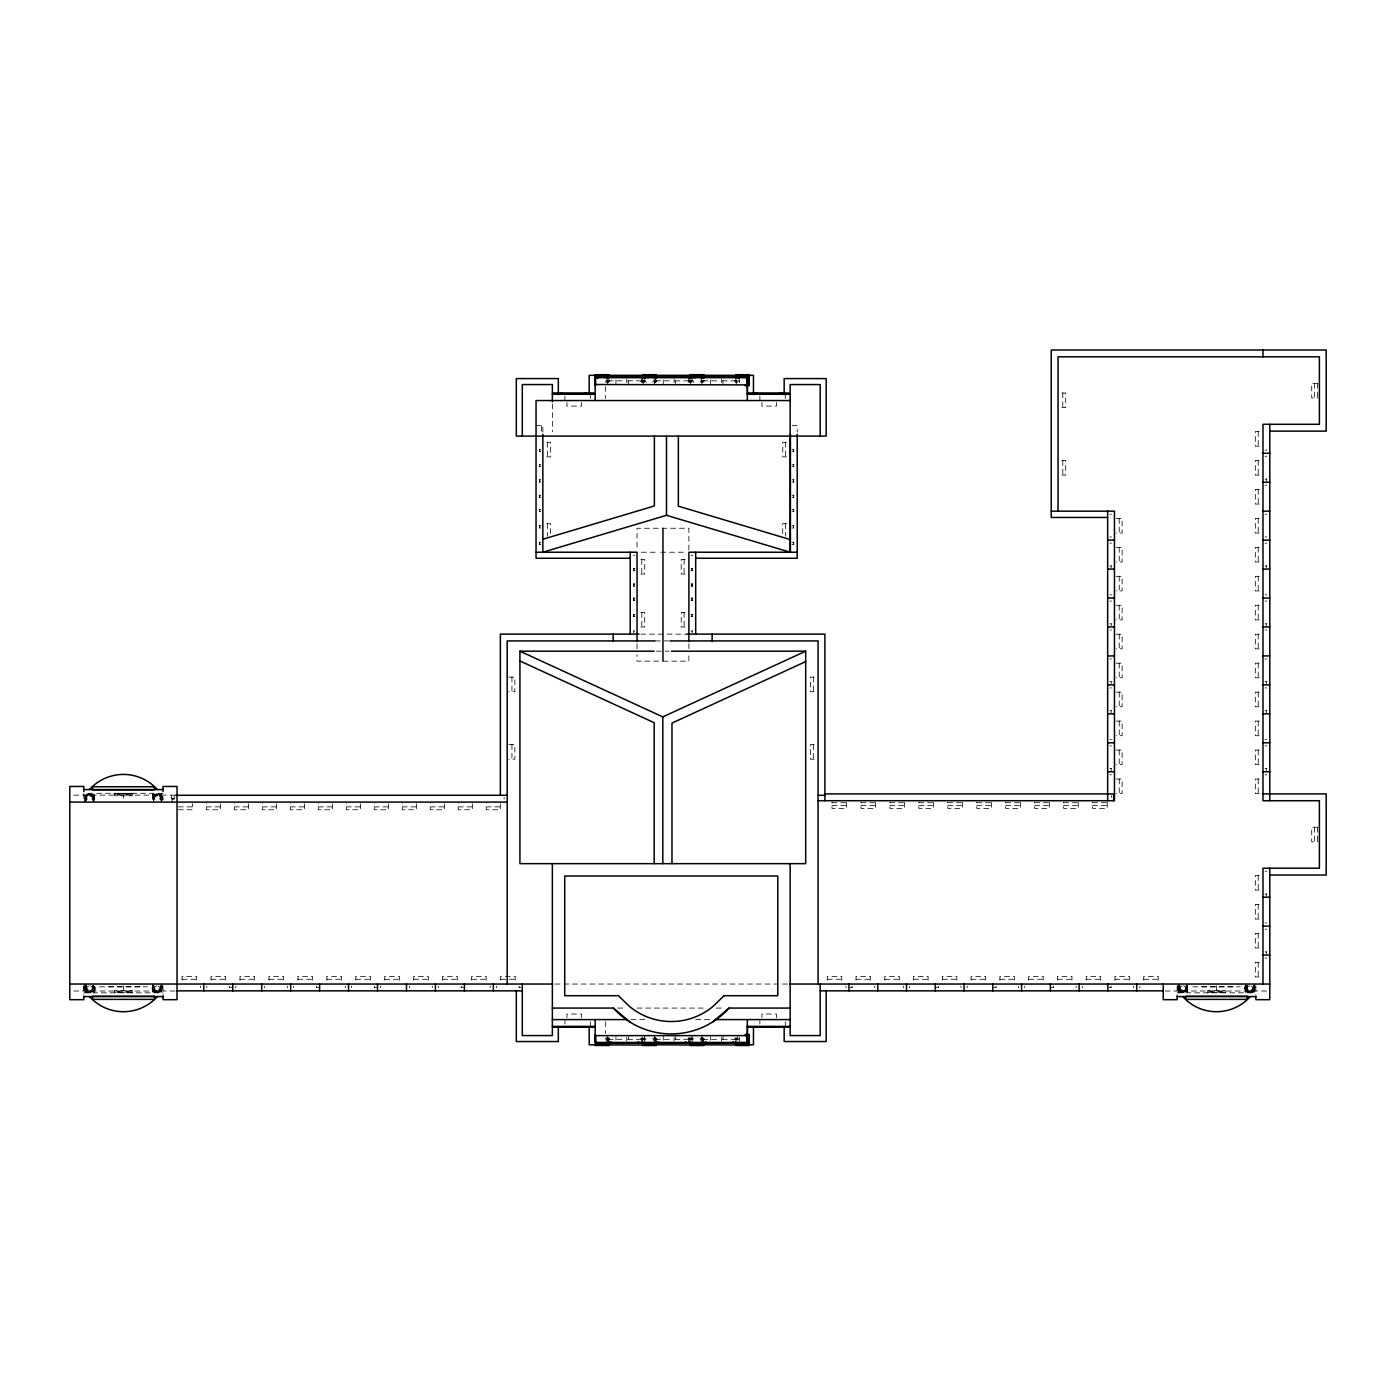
<?xml version="1.0" encoding="UTF-8"?>
<svg xmlns="http://www.w3.org/2000/svg" width="1396" height="1396" viewBox="0 0 1396 1396"><rect width="100%" height="100%" fill="white"/><g stroke="black" fill="none" stroke-linecap="round" stroke-linejoin="round"><path stroke-width="0.75" stroke-dasharray="5 3.75" d="M84.79 801.74L84.982 794.167L94.439 794.167L94.247 801.74M85.069 801.513L85.261 794.394L94.335 794.254M85.854 801.217L86.011 795.284L86.151 798.25M86.325 800.536L86.43 795.249C89.222 793.103 95.103 794.778 93.986 798.896M92.764 800.536L93.061 795.249M93.096 798.25L93.41 795.284L93.253 801.217M93.759 801.339L94.439 794.167M93.968 801.513L94.056 794.481M162.076 984.389L161.866 991.963L152.426 991.963L152.618 984.389M152.775 984.529L152.513 991.893M153.054 984.756L152.705 991.736L161.779 991.893M160.994 984.93C166.002 993.603 148.151 993.603 153.595 984.93M153.752 987.879L153.455 990.846M153.804 990.881L154.084 985.593C147.54 993.306 166.7 993.411 160.54 985.593M160.418 990.881L160.575 984.965M160.697 987.879L160.837 990.846M161.674 984.703L161.604 991.736M606.824 382.783L606.981 376.728M607.277 384.895L607.382 380.602L607.173 381.719M642.544 382.783L642.701 376.728M643.137 385.017L643.242 381.143M654.148 382.783L654.305 376.728M654.602 384.895L654.724 380.602L654.497 381.719M689.868 382.783L690.025 376.728M690.462 385.017L690.566 381.143M701.49 382.783L701.647 376.728M701.926 384.895L702.048 380.602L701.839 381.719M736.216 385.017L736.32 381.143M1245.319 991.963L1245.511 984.389L1245.407 991.893L1254.62 991.893L1254.812 984.477L1254.707 991.963L1245.319 991.963L1254.707 991.963M1245.878 984.703C1239.316 994.214 1258.197 994.231 1253.835 984.93M1246.331 990.846L1246.488 984.93M1246.68 990.881L1246.977 985.593C1240.451 993.306 1259.524 993.411 1253.381 985.593M1253.259 990.881L1253.416 984.965M1254.515 984.703L1254.446 991.736M161.674 798.896C162.948 792.928 151.361 792.876 152.862 798.896M162.302 799.035C163.751 792.213 150.524 792.143 152.234 799.035M641.776 1039.95L641.986 1038.38M642.718 1039.95L642.91 1038.572M643.399 1039.531L643.573 1038.292M643.992 1039.531L643.731 1038.327M689.101 1039.95L689.31 1038.38M690.043 1039.95L690.235 1038.572M690.723 1039.531L690.898 1038.292M691.474 1038.415L691.317 1039.531L691.177 1038.362M734.854 1039.95L735.081 1038.38M735.797 1039.95L735.989 1038.572M736.477 1039.531L736.652 1038.292L737.071 1039.531M93.183 799.018C93.776 792.038 84.615 797.465 85.522 798.25C85.837 793.486 94.806 794.167 93.584 799.105M94.614 799.035C96.324 792.143 83.097 792.213 84.545 799.035M607.749 381.841L607.993 380.602M608.359 381.544L608.621 380.183M609.267 381.736L609.563 380.183M655.073 381.841L655.317 380.602M655.684 381.544L655.946 380.183M656.591 381.736L656.888 380.183M702.397 381.841L702.642 380.602M703.008 381.544L703.27 380.183M703.916 381.736L704.212 380.183M161.413 799.245C163.489 792.858 150.524 793.068 153.228 799.402M161.762 799.35C164.013 792.439 149.965 792.666 152.879 799.507M642.387 1039.357L642.788 1037.943M642.928 1039.392L643.294 1038.101M689.729 1039.357L690.113 1037.943M690.252 1039.392L690.619 1038.101M735.483 1039.357L735.866 1037.943M736.006 1039.392L736.373 1038.101M93.637 799.402L93.253 795.86M93.968 799.507C96.882 792.666 82.835 792.439 85.104 799.35M607.836 382.26L608.342 380.968M608.307 382.434L608.865 381.038M655.16 382.26L655.666 380.968M655.649 382.434L656.19 381.038M702.485 382.26L702.991 380.968M702.973 382.434L703.514 381.038M1178.381 986.1C1174.385 994.109 1191.695 994.092 1187.35 986.1M85.051 986.1C81.038 994.109 98.418 994.092 94.073 986.1M86.953 985.785C80.881 990.549 96.673 994.092 93.148 986.239M86.395 986.414C83.516 992.992 97.441 991.16 92.119 985.646M1245.668 986.1C1241.341 994.092 1258.634 994.109 1254.638 986.1M1246.733 985.96C1242.545 993.847 1258.895 990.916 1252.736 985.785M152.775 986.1C148.43 994.092 165.81 994.109 161.814 986.1M153.717 986.239C150.157 994.039 166.002 990.637 159.894 985.785M91.892 799.35L92.223 798.844A1.762 1.762 0 0 0 92.136 797.203L90.618 796.121A3.298 3.298 0 0 0 88.576 796.209L87.18 797.448A1.762 1.762 0 0 0 87.267 799.088M605.306 382.19L605.777 381.457A2.548 2.548 0 0 0 606.004 380.654M652.63 382.19L653.101 381.457A2.548 2.548 0 0 0 653.328 380.654M699.954 382.19L700.426 381.457A2.548 2.548 0 0 0 700.652 380.654M1179.009 985.908C1174.228 993.638 1191.783 993.655 1186.722 985.96M85.68 985.908C80.881 993.655 98.523 993.655 93.445 985.96M85.976 986.082C82.8 990.357 90.531 993.847 93.253 990.27M93.253 990.27L94.038 988.56L93.008 985.96M1246.296 985.96C1241.236 993.655 1258.791 993.638 1254.009 985.908M153.403 985.96C148.325 993.655 165.967 993.655 161.186 985.908M153.839 985.96C148.639 993.027 165.321 993.428 160.872 986.082M1179.969 985.96L1179.428 986.623A2.565 2.565 0 0 0 1179.306 988.996L1181.313 990.794A4.729 4.729 0 0 0 1184.262 990.933L1186.426 989.363A2.565 2.565 0 0 0 1186.548 986.989L1185.396 985.646C1190.945 991.945 1175.31 992.242 1180.283 985.785M86.657 985.96L86.116 986.623A2.548 2.548 0 0 0 85.994 988.996L88 990.794A4.781 4.781 0 0 0 90.967 990.933L93.148 989.363A2.548 2.548 0 0 0 93.27 986.989L92.188 985.785M1179.637 985.593C1173.495 993.411 1192.568 993.306 1186.059 985.593L1186.181 990.759M86.325 985.593C80.148 993.411 99.325 993.306 92.764 985.593L93.061 990.881M1247.553 985.785L1246.471 986.989A2.565 2.565 0 0 0 1246.593 989.363L1248.757 990.933A4.729 4.729 0 0 0 1251.706 990.794L1253.713 988.996A2.565 2.565 0 0 0 1253.591 986.623L1253.05 985.96M86.447 795.371L85.191 798.896M1247.623 985.646C1242.562 991.544 1256.068 992.521 1253.66 986.257M1179.184 984.93C1174.193 993.603 1191.957 993.586 1186.53 984.93M1178.399 991.893L1187.699 991.963L1187.507 984.389M161.343 794.603L162.076 801.74M161.674 801.444L161.779 794.254L161.971 801.67M84.79 984.389C78.455 995.191 101.088 995.854 93.968 984.616M85.069 991.893L94.265 991.841M1179.341 990.846L1179.48 987.879M1178.119 984.389L1178.311 991.963L1178.625 984.791M160.697 798.25L160.837 795.284L160.994 801.217M85.348 991.666L85.069 984.616M85.854 984.93C80.863 993.603 98.697 993.603 93.253 984.93M86.011 990.846L86.151 987.879M152.426 991.963L161.866 991.963M1182.08 985.96L1180.58 987.059A1.762 1.762 0 0 0 1180.51 988.7L1181.889 989.921A3.263 3.263 0 0 0 1183.913 990.026L1185.413 988.944A1.762 1.762 0 0 0 1185.501 987.304L1184.122 986.065A3.263 3.263 0 0 0 1183.459 985.89M88.768 985.96L87.267 987.059A1.762 1.762 0 0 0 87.18 988.7L88.576 989.921A3.298 3.298 0 0 0 90.618 990.026L92.136 988.944A1.762 1.762 0 0 0 92.223 987.304L90.827 986.065A3.298 3.298 0 0 0 90.164 985.89M643.591 381.823L643.992 380.602M690.915 381.823L691.317 380.602M621.953 380.829L608.935 380.829L608.935 384.511M627.607 380.829L640.642 380.829L640.642 384.511M669.277 380.829L656.26 380.829L656.26 384.511M674.931 380.829L687.966 380.829L687.966 384.511M716.619 380.829L703.584 380.829L703.584 384.511M722.273 380.829L735.291 380.829L735.291 384.511M1317.807 383.307L1311.717 383.307L1311.717 397.93L1317.807 397.93M1061.885 393.009L1065.724 393.009L1065.724 407.615L1061.885 407.615M536.047 425.658L542.852 425.658M792.108 425.658L797.221 425.658L797.221 432.079M1259.14 431.539L1255.318 431.539L1255.318 446.162L1259.14 446.162M546.691 442.27L550.53 442.27L550.53 456.893L546.691 456.893M786.576 442.27L782.737 442.27L782.737 456.893L786.576 456.893M539.188 449.338L540.81 449.338M792.021 449.338L793.923 449.338M1265.038 450.088L1266.8 450.088M539.188 451.536L540.81 451.536M792.021 451.536L793.923 451.536M1265.038 456.283L1266.8 456.283M1061.885 460.488L1065.724 460.488L1065.724 475.111L1061.885 475.111M1259.14 460.488L1255.318 460.488L1255.318 475.111L1259.14 475.111M539.188 464.327L540.81 464.327M792.021 464.327L793.923 464.327M539.188 466.526L540.81 466.526M792.021 466.526L793.923 466.526M1265.038 479.037L1266.8 479.037M539.188 479.805L540.81 479.805M792.021 479.805L793.923 479.805M539.188 482.021L540.81 482.021M792.021 482.021L793.923 482.021M1265.038 485.232L1266.8 485.232M1259.14 489.455L1255.318 489.455L1255.318 504.061L1259.14 504.061M539.188 495.231L540.81 495.231M792.021 495.231L793.923 495.231M539.188 497.43L540.81 497.43M792.021 497.43L793.923 497.43M539.188 509.383L540.81 509.383M792.021 509.383L793.923 509.383M539.188 511.582L540.81 511.582M792.021 511.582L793.923 511.582M1109.872 514.199L1111.46 514.199M1265.038 514.199L1266.8 514.199M1116.05 518.405L1122.122 518.405L1122.122 533.028L1116.05 533.028M1259.14 518.405L1255.318 518.405L1255.318 533.028L1259.14 533.028M546.691 523.675L550.53 523.675L550.53 534.127M786.576 523.675L782.737 523.675L782.737 534.127M539.188 525.681L540.81 525.681M792.021 525.681L793.923 525.681M539.188 527.897L540.81 527.897M792.021 527.897L793.923 527.897M1109.872 536.954L1111.46 536.954M1265.038 536.954L1266.8 536.954M539.188 542.224L540.81 542.224M792.021 542.224L793.923 542.224M1109.872 543.149L1111.46 543.149M1265.038 543.149L1266.8 543.149M539.188 544.44L540.81 544.44M792.021 544.44L793.923 544.44M1116.05 547.354L1122.122 547.354L1122.122 561.977L1116.05 561.977M1259.14 547.354L1255.318 547.354L1255.318 561.977L1259.14 561.977M641.357 552.223L658.633 552.223M660.797 552.223L686.727 552.223M633.383 555.242L634.988 555.242M690.933 555.242L692.695 555.242M640.869 559.447L644.708 559.447L644.708 574.07L640.869 574.07M685.052 559.447L681.213 559.447L681.213 574.07L685.052 574.07M1109.872 565.904L1111.46 565.904M1265.038 565.904L1266.8 565.904M633.383 568.521L634.988 568.521M690.933 568.521L692.695 568.521M633.383 570.737L634.988 570.737M690.933 570.737L692.695 570.737M1116.05 576.321L1122.122 576.321L1122.122 590.927L1116.05 590.927M1259.14 576.321L1255.318 576.321L1255.318 590.927L1259.14 590.927M633.383 583.947L634.988 583.947M690.933 583.947L692.695 583.947M633.383 586.145L634.988 586.145M690.933 586.145L692.695 586.145M1109.872 594.853L1111.46 594.853M1265.038 594.853L1266.8 594.853M633.383 598.099L634.988 598.099M690.933 598.099L692.695 598.099M633.383 600.297L634.988 600.297M690.933 600.297L692.695 600.297M1109.872 601.065L1111.46 601.065M1265.038 601.065L1266.8 601.065M1116.05 605.271L1122.122 605.271L1122.122 619.894L1116.05 619.894M1259.14 605.271L1255.318 605.271L1255.318 619.894L1259.14 619.894M640.869 612.39L644.708 612.39L644.708 627.013L640.869 627.013M685.052 612.39L681.213 612.39L681.213 627.013L685.052 627.013M633.383 614.397L634.988 614.397M690.933 614.397L692.695 614.397M633.383 616.596L634.988 616.596M690.933 616.596L692.695 616.596M1109.872 623.82L1111.46 623.82M1265.038 623.82L1266.8 623.82M1109.872 630.015L1111.46 630.015M1265.038 630.015L1266.8 630.015M633.383 630.94L634.988 630.94M690.933 630.94L692.695 630.94M640.816 634.116L686.623 634.116M1116.05 634.22L1122.122 634.22L1122.122 648.843L1116.05 648.843M1259.14 634.22L1255.318 634.22L1255.318 648.843L1259.14 648.843M655.422 640.921L669.417 640.921M656.312 651.182L669.295 651.182M1109.872 658.964L1111.46 658.964M1265.038 658.964L1266.8 658.964M658.633 661.146L637.047 661.146L637.047 654.602M662.96 661.146L688.891 661.146L688.891 654.602M1116.05 663.187L1122.122 663.187L1122.122 677.793L1116.05 677.793M1259.14 663.187L1255.318 663.187L1255.318 677.793L1259.14 677.793M508.772 677.112L514.845 677.112L514.845 691.735L508.772 691.735M814.252 677.112L810.413 677.112L810.413 691.735L814.252 691.735M1109.872 681.719L1111.46 681.719M1265.038 681.719L1266.8 681.719M1109.872 687.931L1111.46 687.931M1265.038 687.931L1266.8 687.931M1116.05 692.137L1122.122 692.137L1122.122 706.76L1116.05 706.76M1259.14 692.137L1255.318 692.137L1255.318 706.76L1259.14 706.76M1109.872 710.686L1111.46 710.686M1265.038 710.686L1266.8 710.686M1116.05 721.086L1122.122 721.086L1122.122 735.709L1116.05 735.709M1259.14 721.086L1255.318 721.086L1255.318 735.709L1259.14 735.709M1109.872 739.636L1111.46 739.636M1265.038 739.636L1266.8 739.636M508.772 744.609L514.845 744.609L514.845 759.232L508.772 759.232M814.252 744.609L810.413 744.609L810.413 759.232L814.252 759.232M1109.872 745.848L1111.46 745.848M1265.038 745.848L1266.8 745.848M1116.05 750.053L1122.122 750.053L1122.122 764.659L1116.05 764.659M1259.14 750.053L1255.318 750.053L1255.318 764.659L1259.14 764.659M1109.872 768.603L1111.46 768.603M1265.038 768.603L1266.8 768.603M1109.872 774.797L1111.46 774.797M1265.038 774.797L1266.8 774.797M1116.05 779.003L1122.122 779.003L1122.122 793.626L1116.05 793.626M1259.14 779.003L1255.318 779.003L1255.318 793.626L1259.14 793.626M87.983 793.312L163.035 793.312L163.035 800.013M114.681 794.115L132.184 794.115M161.866 794.167L152.426 794.167L152.618 801.74M161.604 794.394L152.513 794.254L153.054 801.391M73.796 795.127L175.058 795.127M85.069 795.249L94.422 795.249M152.426 795.249L161.779 795.249M172.109 798.809L174.238 798.809M172.109 799.053L174.238 799.053L174.238 796.191L172.109 796.191L172.109 802.089M831.999 802.735L846.622 802.735M860.966 802.735L875.571 802.735M889.915 802.735L904.538 802.735M918.865 802.735L933.488 802.735M947.832 802.735L962.437 802.735M976.781 802.735L991.404 802.735M1005.731 802.735L1020.354 802.735M1034.698 802.735L1049.321 802.735M1063.647 802.735L1078.27 802.735M1092.614 802.735L1107.22 802.735M831.999 805.492L846.622 805.492M860.966 805.492L875.571 805.492M889.915 805.492L904.538 805.492M918.865 805.492L933.488 805.492M947.832 805.492L962.437 805.492M976.781 805.492L991.404 805.492M1005.731 805.492L1020.354 805.492M1034.698 805.492L1049.321 805.492M1063.647 805.492L1078.27 805.492M1092.614 805.492L1107.22 805.492M178.304 806.871L192.439 806.871M206.294 806.871L220.428 806.871M234.284 806.871L248.418 806.871M262.274 806.871L276.408 806.871M290.263 806.871L304.398 806.871M318.253 806.871L332.388 806.871M346.243 806.871L360.377 806.871M374.233 806.871L388.367 806.871M402.223 806.871L416.357 806.871M430.212 806.871L444.347 806.871M458.202 806.871L472.319 806.871M486.192 806.871L500.309 806.871M178.304 809.767L192.439 809.767L192.439 803.695M1317.807 827.235L1311.717 827.235L1311.717 841.84L1317.807 841.84M1265.038 871.244L1266.8 871.244M1259.14 875.449L1255.318 875.449L1255.318 890.072L1259.14 890.072M1265.038 893.998L1266.8 893.998M1259.14 904.399L1255.318 904.399L1255.318 919.022L1259.14 919.022M1265.038 922.948L1266.8 922.948M1265.038 929.16L1266.8 929.16M1259.14 933.366L1255.318 933.366L1255.318 947.989L1259.14 947.989M1265.038 951.915L1266.8 951.915M1265.038 958.11L1266.8 958.11M1259.14 962.315L1255.318 962.315L1255.318 976.938L1259.14 976.938M182.056 979.277L196.679 979.277M211.023 979.277L225.629 979.277M239.972 979.277L254.596 979.277M268.922 979.277L283.545 979.277M297.889 979.277L312.512 979.277M326.839 979.277L341.462 979.277M355.806 979.277L370.411 979.277M384.755 979.277L399.378 979.277M413.705 979.277L428.328 979.277M442.672 979.277L457.277 979.277M471.621 979.277L486.244 979.277M500.571 979.277L515.194 979.277M827.27 979.277L841.788 979.277M856.027 979.277L870.563 979.277M884.802 979.277L899.321 979.277M913.577 979.277L928.096 979.277M942.335 979.277L956.871 979.277M971.11 979.277L985.628 979.277M999.885 979.277L1014.403 979.277M1028.643 979.277L1043.178 979.277M1057.418 979.277L1071.936 979.277M1086.193 979.277L1100.711 979.277M1114.95 979.277L1129.486 979.277M1143.725 979.277L1158.244 979.277M555.015 984.04L787.658 984.04M99.552 986.815L147.295 986.815M1192.795 986.815L1240.224 986.815M229.572 987.321L231.771 987.321M316.438 987.321L318.637 987.321M374.337 987.321L376.554 987.321M461.204 987.321L463.42 987.321M519.12 987.321L521.319 987.321M849.937 987.321L852.136 987.321M936.245 987.321L938.444 987.321M993.795 987.321L995.976 987.321M1051.328 987.321L1053.509 987.321M1108.86 987.321L1111.059 987.321M85.069 990.881L94.422 990.881M152.426 990.881L161.779 990.881M1178.399 990.881L1187.699 990.881M1245.337 990.881L1254.62 990.881M73.796 991.02L175.058 991.02M1165.224 991.02L1267.795 991.02M84.982 991.963L94.439 991.963L94.247 984.389M114.681 992.033L132.184 992.033M1178.311 991.963L1187.699 991.963M1207.819 992.033L1225.199 992.033M83.812 992.835L163.035 992.835M1177.142 992.835L1255.877 992.835M617.695 1008.069L626.263 1008.069M636.977 1008.069L705.521 1008.069M716.235 1008.069L724.803 1008.069M630.957 1019.586L646.226 1019.586M695.697 1019.586L710.756 1019.586M621.953 1039.305L608.935 1039.305L608.935 1035.623M627.607 1039.305L640.642 1039.305L640.642 1035.623M669.277 1039.305L656.26 1039.305L656.26 1035.623M674.931 1039.305L687.966 1039.305L687.966 1035.623M716.619 1039.305L703.584 1039.305L703.584 1035.623M722.273 1039.305L735.291 1039.305L735.291 1035.623M158.08 985.96L159.58 987.059A1.762 1.762 0 0 1 159.668 988.7L158.272 989.921A3.298 3.298 0 0 1 156.23 990.026L154.729 988.944A1.762 1.762 0 0 1 154.642 987.304L156.02 986.065A3.298 3.298 0 0 1 156.701 985.89M1250.938 985.96L1252.439 987.059A1.762 1.762 0 0 1 1252.526 988.7L1251.13 989.921A3.263 3.263 0 0 1 1249.106 990.026L1247.605 988.944A1.762 1.762 0 0 1 1247.518 987.304L1248.897 986.065A3.263 3.263 0 0 1 1249.56 985.89M152.81 794.481L152.775 801.618M153.595 801.217L153.455 795.284L153.752 798.25M1187.612 991.893L1187.019 984.791M93.41 990.846L93.096 987.879M94.439 991.963L93.759 984.791M93.253 795.86C90.757 792.788 83.935 794.917 85.453 799.245M739.566 382.487L739.025 381.806A2.548 2.548 0 0 1 738.676 380.236M693.795 382.487L693.254 381.806A2.548 2.548 0 0 1 692.922 380.236M646.47 382.487L645.929 381.806A2.548 2.548 0 0 1 645.598 380.236M160.208 985.96L160.749 986.623A2.548 2.548 0 0 1 160.872 988.996L158.847 990.794A4.781 4.781 0 0 1 155.881 990.933L153.7 989.363A2.548 2.548 0 0 1 153.577 986.989L154.729 985.646C149.738 990.514 161.814 993.376 160.819 987.129M1186.286 985.96C1189.026 996.029 1175.973 988.804 1178.782 986.902L1178.521 987.792A2.984 2.984 0 0 0 1179.411 990.235L1183.686 991.683L1187.298 988.56A2.984 2.984 0 0 0 1186.426 986.117M1253.713 986.082L1254.498 987.792A2.984 2.984 0 0 1 1253.608 990.235L1249.333 991.683L1245.721 988.56A2.984 2.984 0 0 1 1246.593 986.117M699.954 1037.943L700.426 1038.676A2.548 2.548 0 0 1 700.618 1040.282M652.63 1037.943L653.101 1038.676A2.548 2.548 0 0 1 653.293 1040.282M605.306 1037.943L605.777 1038.676A2.548 2.548 0 0 1 605.951 1040.282M154.956 799.35L154.642 798.844A1.762 1.762 0 0 1 154.729 797.203L156.23 796.121A3.298 3.298 0 0 1 158.272 796.209L159.668 797.448A1.762 1.762 0 0 1 159.58 799.088M702.973 1037.699L703.601 1040.543M702.485 1037.874L703.061 1040.491M655.649 1037.699L656.277 1040.543M655.16 1037.874L655.736 1040.491M608.307 1037.699L608.953 1040.543M607.836 1037.874L608.412 1040.491M736.006 380.724L736.373 382.033M735.483 380.776L735.866 382.19M690.252 380.724L690.619 382.033M689.729 380.776L690.113 382.19M642.928 380.724L643.294 382.033M642.387 380.776L642.788 382.19M703.916 1038.38L704.212 1039.95M703.008 1038.572L703.27 1039.95M702.397 1038.292L702.642 1039.531M701.839 1038.415L702.048 1039.531L701.926 1035.239M656.591 1038.38L656.888 1039.95M655.684 1038.572L655.946 1039.95M655.073 1038.292L655.317 1039.531M654.497 1038.415L654.724 1039.531L654.602 1035.239M609.267 1038.38L609.563 1039.95M608.359 1038.572L608.621 1039.95M607.749 1038.292L607.993 1039.531M607.173 1038.415L607.382 1039.531L607.277 1035.239M153.665 799.018C152.757 793.696 161.744 794.725 161.168 799.088C162.477 793.818 151.902 793.609 153.281 799.105M737.071 380.602L736.669 381.823L736.477 380.602M735.797 380.183L735.989 381.544M734.854 380.183L735.081 381.736M690.723 380.602L690.898 381.841M690.043 380.183L690.235 381.544M689.101 380.183L689.31 381.736M643.399 380.602L643.573 381.841M642.718 380.183L642.91 381.544M641.776 380.183L641.986 381.736M1187.246 984.616L1187.42 991.736L1178.468 991.841L1178.399 984.616M1186.234 986.85L1186.338 990.881M1179.603 984.965L1179.76 990.881M737.646 1036.198L737.734 1039.95M701.49 1037.35L701.647 1043.405M691.875 1036.198L691.98 1039.95M689.868 1037.35L690.025 1043.405M654.148 1037.35L654.305 1043.405M644.551 1036.198L644.655 1039.95M642.544 1037.35L642.701 1043.405M606.824 1037.35L606.981 1043.405M160.418 795.249L160.54 800.536M153.804 795.249L154.084 800.536M86.29 984.965L86.43 990.881M85.348 984.826L85.522 991.526M1317.37 383.307L1317.37 397.93M1317.37 827.235L1317.37 841.84M1314.631 383.307L1314.631 397.93M1314.631 827.235L1314.631 841.84M1266.277 479.037L1266.277 481.236M1266.277 565.904L1266.277 568.102M1266.277 623.82L1266.277 626.019M1266.277 681.719L1266.277 683.935M1266.277 710.686L1266.277 712.885M1266.277 768.603L1266.277 770.801M1266.277 893.998L1266.277 896.197M1266.277 951.915L1266.277 954.114M1258.215 431.539L1258.215 446.162M1258.215 460.488L1258.215 475.111M1258.215 489.455L1258.215 504.061M1258.215 518.405L1258.215 533.028M1258.215 547.354L1258.215 561.977M1258.215 576.321L1258.215 590.927M1258.215 605.271L1258.215 619.894M1258.215 634.22L1258.215 648.843M1258.215 663.187L1258.215 677.793M1258.215 692.137L1258.215 706.76M1258.215 721.086L1258.215 735.709M1258.215 750.053L1258.215 764.659M1258.215 779.003L1258.215 793.626M1258.215 875.449L1258.215 890.072M1258.215 904.399L1258.215 919.022M1258.215 933.366L1258.215 947.989M1258.215 962.315L1258.215 976.938M1255.877 985.785L1255.877 994.72M1233.034 986.815L1199.984 986.815M1225.199 992.835L1225.199 990.34L1207.819 990.34L1207.819 992.835M1224.083 992.033L1217.626 992.033M1216.509 985.785L1216.509 992.835M1215.393 992.033L1208.936 992.033M1177.142 985.785L1177.142 996.255M1158.244 980.201L1158.244 976.362L1143.725 976.362L1143.725 980.201M1139.834 986.1L1139.834 987.705M1133.657 986.1L1133.657 987.705M1129.486 980.201L1129.486 976.362L1114.95 976.362L1114.95 980.201M1119.226 518.405L1119.226 533.028M1119.226 547.354L1119.226 561.977M1119.226 576.321L1119.226 590.927M1119.226 605.271L1119.226 619.894M1119.226 634.22L1119.226 648.843M1119.226 663.187L1119.226 677.793M1119.226 692.137L1119.226 706.76M1119.226 721.086L1119.226 735.709M1119.226 750.053L1119.226 764.659M1119.226 779.003L1119.226 793.626M1111.164 565.904L1111.164 568.102M1111.164 623.82L1111.164 626.019M1111.164 681.719L1111.164 683.935M1111.164 710.686L1111.164 712.885M1111.164 768.603L1111.164 770.801M1111.443 795.72L1111.443 797.448M1111.059 986.1L1111.059 987.705M1107.22 802.316L1107.22 808.389L1092.614 808.389L1092.614 802.316M1100.711 980.201L1100.711 976.362L1086.193 976.362L1086.193 980.201M1082.284 986.1L1082.284 987.705M1078.27 802.316L1078.27 808.389L1063.647 808.389L1063.647 802.316M1076.124 986.1L1076.124 987.705M1071.936 980.201L1071.936 976.362L1057.418 976.362L1057.418 980.201M1062.81 393.009L1062.81 407.615M1062.81 460.488L1062.81 475.111M1053.509 986.1L1053.509 987.705M1049.321 802.316L1049.321 808.389L1034.698 808.389L1034.698 802.316M1043.178 980.201L1043.178 976.362L1028.643 976.362L1028.643 980.201M1024.751 986.1L1024.751 987.705M1020.354 802.316L1020.354 808.389L1005.731 808.389L1005.731 802.316M1018.591 986.1L1018.591 987.705M1014.403 980.201L1014.403 976.362L999.885 976.362L999.885 980.201M995.976 986.1L995.976 987.705M991.404 802.316L991.404 808.389L976.781 808.389L976.781 802.316M985.628 980.201L985.628 976.362L971.11 976.362L971.11 980.201M967.201 986.1L967.201 987.705M962.437 802.316L962.437 808.389L947.832 808.389L947.832 802.316M961.041 986.1L961.041 987.705M956.871 980.201L956.871 976.362L942.335 976.362L942.335 980.201M938.444 986.1L938.444 987.705M933.488 802.316L933.488 808.389L918.865 808.389L918.865 802.316M928.096 980.201L928.096 976.362L913.577 976.362L913.577 980.201M909.668 986.1L909.668 987.705M904.538 802.316L904.538 808.389L889.915 808.389L889.915 802.316M903.509 986.1L903.509 987.705M899.321 980.201L899.321 976.362L884.802 976.362L884.802 980.201M875.571 802.316L875.571 808.389L860.966 808.389L860.966 802.316M874.734 986.1L874.734 987.705M870.563 980.201L870.563 976.362L856.027 976.362L856.027 980.201M852.136 986.1L852.136 987.705M846.622 802.316L846.622 808.389L831.999 808.389L831.999 802.316M845.976 986.1L845.976 987.705M841.788 980.201L841.788 976.362L827.27 976.362L827.27 980.201M813.327 677.112L813.327 691.735M813.327 744.609L813.327 759.232M793.696 449.338L793.696 451.536M793.696 464.327L793.696 466.526M793.696 479.805L793.696 482.021M793.696 495.231L793.696 497.43M793.696 509.383L793.696 511.582M793.696 525.681L793.696 527.897M793.696 542.224L793.696 544.44M793.469 449.338L793.469 451.536M793.469 464.327L793.469 466.526M793.469 479.805L793.469 482.021M793.469 495.231L793.469 497.43M793.469 509.383L793.469 511.582M793.469 525.681L793.469 527.897M793.469 542.224L793.469 544.44M785.651 442.27L785.651 456.893M785.651 523.675L785.651 536.204M785.267 394.265L785.267 398.453M785.267 1021.68L785.267 1025.868M776.525 402.397L776.525 406.096L761.919 406.096L761.919 402.397M776.525 1017.736L776.525 1014.037L761.919 1014.037L761.919 1017.736M759.878 396.063L759.878 399.675M759.878 1020.459L759.878 1024.053M739.374 376.937L739.374 382.609M739.374 1037.507L739.374 1043.178M735.971 378.229L735.971 382.417M735.971 1037.717L735.971 1041.905M722.988 380.829L722.988 384.511M722.988 1035.623L722.988 1039.305M721.4 379.066L721.4 382.696M721.4 1037.437L721.4 1041.05M710.581 380.026L710.581 383.638M710.581 1036.495L710.581 1040.09M692.172 568.521L692.172 570.737M692.172 583.947L692.172 586.145M692.172 598.099L692.172 600.297M692.172 614.397L692.172 616.596M692.172 630.94L692.172 633.138M692.05 376.937L692.05 382.609M691.927 568.521L691.927 570.737M691.927 583.947L691.927 586.145M691.927 598.099L691.927 600.297M691.927 614.397L691.927 616.596M692.05 1037.507L692.05 1043.178M688.891 550.041L688.891 528.246L637.047 528.246L637.047 550.041M688.891 643.713L688.891 652.438M688.629 378.229L688.629 382.417M688.629 1037.717L688.629 1041.905M684.11 559.447L684.11 574.07M684.11 612.39L684.11 627.013M675.664 380.829L675.664 384.511M675.664 1035.623L675.664 1039.305M674.076 379.066L674.076 382.696M674.076 1037.437L674.076 1041.05M663.257 380.026L663.257 383.638M663.257 1036.495L663.257 1040.09M655.37 378.229L655.37 382.417M655.37 1037.717L655.37 1041.905M644.725 376.937L644.725 382.609M644.725 1037.507L644.725 1043.178M641.811 559.447L641.811 574.07M641.811 612.39L641.811 627.013M641.305 378.229L641.305 382.417M641.305 1037.717L641.305 1041.905M637.047 643.713L637.047 652.438M633.993 568.521L633.993 570.737M633.993 583.947L633.993 586.145M633.993 598.099L633.993 600.297M633.993 614.397L633.993 616.596M633.749 568.521L633.749 570.737M633.749 583.947L633.749 586.145M633.749 598.099L633.749 600.297M633.749 614.397L633.749 616.596M633.749 630.94L633.749 633.138M628.34 380.829L628.34 384.511M628.34 1035.623L628.34 1039.305M626.734 379.066L626.734 382.696M626.734 1037.437L626.734 1041.05M615.933 380.026L615.933 383.638M615.933 1036.495L615.933 1040.09M608.045 378.229L608.045 382.417M608.045 1037.717L608.045 1041.905M605.341 386.518L605.341 398.541M605.341 1021.593L605.341 1033.616M590.299 394.265L590.299 398.453M590.299 1021.68L590.299 1025.868M581.556 402.397L581.556 406.096L566.951 406.096L566.951 402.397M581.556 1017.736L581.556 1014.037L566.951 1014.037L566.951 1017.736M564.909 396.063L564.909 399.675M564.909 1020.459L564.909 1024.053M552.362 403.88L552.362 431.8M547.616 442.27L547.616 456.893M547.616 523.675L547.616 536.204M542.852 432.079L542.852 425.361L541.561 425.361L541.561 431.8M539.798 449.338L539.798 451.536M539.798 464.327L539.798 466.526M539.798 479.805L539.798 482.021M539.798 495.231L539.798 497.43M539.798 509.383L539.798 511.582M539.798 525.681L539.798 527.897M539.798 542.224L539.798 544.44M539.571 449.338L539.571 451.536M539.571 464.327L539.571 466.526M539.571 479.805L539.571 482.021M539.571 495.231L539.571 497.43M539.571 509.383L539.571 511.582M539.571 525.681L539.571 527.897M539.571 542.224L539.571 544.44M519.12 986.1L519.12 987.705M515.194 980.201L515.194 976.362L500.571 976.362L500.571 980.201M511.948 677.112L511.948 691.735M511.948 744.609L511.948 759.232M504.113 797.5L504.113 799.105M500.309 803.695L500.309 809.767L486.192 809.767L486.192 803.695M496.365 986.1L496.365 987.705M490.171 986.1L490.171 987.705M486.244 980.201L486.244 976.362L471.621 976.362L471.621 980.201M472.319 803.695L472.319 809.767L458.202 809.767L458.202 803.695M461.204 986.1L461.204 987.705M457.277 980.201L457.277 976.362L442.672 976.362L442.672 980.201M444.347 803.695L444.347 809.767L430.212 809.767L430.212 803.695M438.449 986.1L438.449 987.705M432.254 986.1L432.254 987.705M428.328 980.201L428.328 976.362L413.705 976.362L413.705 980.201M416.357 803.695L416.357 809.767L402.223 809.767L402.223 803.695M409.499 986.1L409.499 987.705M399.378 980.201L399.378 976.362L384.755 976.362L384.755 980.201M388.367 803.695L388.367 809.767L374.233 809.767L374.233 803.695M380.55 986.1L380.55 987.705M374.337 986.1L374.337 987.705M370.411 980.201L370.411 976.362L355.806 976.362L355.806 980.201M360.377 803.695L360.377 809.767L346.243 809.767L346.243 803.695M351.583 986.1L351.583 987.705M345.388 986.1L345.388 987.705M341.462 980.201L341.462 976.362L326.839 976.362L326.839 980.201M332.388 803.695L332.388 809.767L318.253 809.767L318.253 803.695M316.438 986.1L316.438 987.705M312.512 980.201L312.512 976.362L297.889 976.362L297.889 980.201M304.398 803.695L304.398 809.767L290.263 809.767L290.263 803.695M293.684 986.1L293.684 987.705M287.471 986.1L287.471 987.705M283.545 980.201L283.545 976.362L268.922 976.362L268.922 980.201M276.408 803.695L276.408 809.767L262.274 809.767L262.274 803.695M264.716 986.1L264.716 987.705M254.596 980.201L254.596 976.362L239.972 976.362L239.972 980.201M248.418 803.695L248.418 809.767L234.284 809.767L234.284 803.695M235.767 986.1L235.767 987.705M229.572 986.1L229.572 987.705M225.629 980.201L225.629 976.362L211.023 976.362L211.023 980.201M220.428 803.695L220.428 809.767L206.294 809.767L206.294 803.695M206.8 986.1L206.8 987.705M200.605 986.1L200.605 987.705M196.679 980.201L196.679 976.362L182.056 976.362L182.056 980.201M171.324 795.284L171.324 798.687M163.035 985.785L163.035 996.255M140.054 986.815L106.794 986.815M133.056 793.312L113.809 793.312M132.184 793.312L132.184 795.807L114.681 795.807L114.681 793.312M132.184 992.835L132.184 990.34L114.681 990.34L114.681 992.835M131.049 794.115L124.541 794.115M131.049 992.033L124.541 992.033M123.424 793.312L123.424 798.617M123.424 985.785L123.424 992.835M122.307 794.115L115.798 794.115M122.307 992.033L115.798 992.033M83.812 793.312L83.812 800.013M83.812 985.785L83.812 994.72M736.844 1040.003A3.682 3.682 0 0 1 736.896 1038.816M738.676 1039.898A2.548 2.548 0 0 1 739.025 1038.327M701.961 1038.205A3.682 3.682 0 0 1 702.223 1040.543M691.072 1040.003A3.682 3.682 0 0 1 691.142 1038.816M692.922 1039.898A2.548 2.548 0 0 1 693.254 1038.327M654.637 1038.205A3.682 3.682 0 0 1 654.899 1040.543M643.748 1040.003A3.682 3.682 0 0 1 643.818 1038.816M645.598 1039.898A2.548 2.548 0 0 1 645.929 1038.327M607.312 1038.205A3.682 3.682 0 0 1 607.574 1040.543M737.332 382.417A3.682 3.682 0 0 1 736.844 380.131M702.293 380.759A3.682 3.682 0 0 1 701.961 381.911M691.578 382.417A3.682 3.682 0 0 1 691.072 380.131M654.968 380.759A3.682 3.682 0 0 1 654.637 381.911M644.254 382.417A3.682 3.682 0 0 1 643.748 380.131M607.626 380.759A3.682 3.682 0 0 1 607.312 381.911M93.27 799.158A2.548 2.548 0 0 0 93.148 796.784L90.967 795.197A4.781 4.781 0 0 0 88 795.354L85.994 797.133A2.548 2.548 0 0 0 86.116 799.507M153.577 799.158A2.548 2.548 0 0 1 153.7 796.784L155.881 795.197A4.781 4.781 0 0 1 158.847 795.354L160.872 797.133A2.548 2.548 0 0 1 160.749 799.507"/><path stroke-width="1.5" d="M595.185 1019.586L595.185 1042.428L747.331 1042.428L747.488 1025.589M608.185 375.332L608.499 378.456L608.988 374.686L595.289 374.686L595.673 385.156M608.761 374.878L595.429 374.791L595.237 385.471M642.526 378.351L642.614 374.686L656.329 374.686L656.085 378.386M642.701 376.728L656.295 376.257M655.823 378.456L656.19 374.791L642.841 374.878M689.851 378.351L689.938 374.686L703.654 374.686L703.549 378.351M690.165 374.878L703.514 374.791L703.322 378.403L703.654 374.686M735.605 378.351L735.692 374.686L749.408 374.686L749.129 385.662L745.202 385.662M747.418 376.257L747.192 384.842L749.163 384.842M747.907 376.309L747.698 384.895L747.907 376.309L737.507 376.571M748.937 383.708L749.268 374.791L735.936 374.878M596.895 377.199L601.449 375.053L607.277 377.147M644.219 377.199L648.774 375.053L654.602 377.147M691.544 377.199L696.098 375.053L701.926 377.147M737.297 377.199L741.869 375.053L747.68 377.147M596.354 377.531L600.42 375.053M643.678 377.531L647.744 375.053M691.003 377.531L695.086 375.053M736.756 377.531L742.55 374.878L748.221 377.531M790.153 1008.069L729.096 1008.069L712.518 1022.047M748.343 1035.099L749.129 1034.453L749.408 1045.447L735.692 1045.447L735.605 1041.782M597.436 377.932L599.669 376.397A6.928 6.928 0 0 1 603.979 376.187L606.353 377.496M644.76 377.932L646.994 376.397A6.928 6.928 0 0 1 651.304 376.187L653.677 377.496M692.084 377.932L694.318 376.397A6.928 6.928 0 0 1 698.628 376.187L701.001 377.496M737.838 377.932L740.072 376.397A6.928 6.928 0 0 1 744.382 376.187L746.773 377.496M642.753 1045.325L656.19 1045.325L655.998 1041.713M690.078 1045.325L703.514 1045.325M735.936 1045.255L749.268 1045.325L748.989 1034.576L745.202 1034.453M597.104 1043.562L607.138 1043.562M644.429 1043.562L654.462 1043.562M691.753 1043.562L701.787 1043.562M737.507 1043.562L747.907 1043.824L747.698 1035.239L747.907 1043.824M595.673 1034.977L595.918 1044.923M642.526 1041.782L643.242 1044.923M689.851 1041.782L690.584 1044.923M608.988 374.686L604.206 375.21M749.408 374.686L744.609 375.21M605.428 1044.54L606.771 1043.702M654.113 1043.702L649.472 1045.255M701.438 1043.702L696.796 1045.255L692.084 1043.702M747.192 1043.702L742.55 1045.255L737.838 1043.702M598.308 377.566L602.147 376.309L605.899 377.566M645.633 377.566L649.472 376.309L653.223 377.566M692.974 377.566L696.796 376.309L700.548 377.566M738.728 377.566L742.55 376.309L746.302 377.566M562.03 392.974L559.691 394.178L587.629 394.178L585.29 392.974M756.998 392.974L754.66 394.178L782.598 394.178L780.259 392.974M636.314 1043.178L638.653 1041.974M683.639 1043.178L685.977 1041.974M730.963 1043.178L733.301 1041.974M606.143 1043.964L601.449 1045.063L597.087 1043.178M653.468 1043.964L648.774 1045.063L644.411 1043.178M700.792 1043.964L696.098 1045.063L691.735 1043.178M746.563 1043.964L741.869 1045.063L737.489 1043.178M519.923 651.182L662.803 716.881L805.684 651.182L805.684 863.653L519.923 863.653L519.923 651.182L654.148 651.182M805.684 661.599L671.982 723.076L671.982 863.653M605.271 1043.423L603.979 1043.946A6.928 6.928 0 0 1 599.669 1043.737M652.595 1043.423L651.304 1043.946A6.928 6.928 0 0 1 646.994 1043.737M699.92 1043.423L698.628 1043.946A6.928 6.928 0 0 1 694.318 1043.737M745.691 1043.423L744.382 1043.946A6.928 6.928 0 0 1 740.072 1043.737M542.852 539.257L654.375 505.963L654.375 436.093M820.202 436.093L820.202 384.563L790.153 384.563L790.153 552.223L666.503 515.299L542.852 552.223L542.852 434.226M747.331 1035.623L595.185 1035.623M603.526 1043.667L600.751 1043.667M603.857 1045.063L600.42 1045.063M650.85 1043.667L648.076 1043.667M698.175 1043.667L695.4 1043.667M743.928 1043.667L741.154 1043.667M600.053 375.21L595.289 374.686M647.395 375.21L642.614 374.686M694.719 375.21L689.938 374.686M740.473 375.21L735.692 374.686M595.691 375.332L589.199 375.332L589.199 394.562M596.075 375.332L600.106 375.332M608.656 375.332L647.43 375.332M656.207 375.332L694.754 375.332M703.759 375.332L736.181 375.332M736.477 375.332L740.526 375.332M744.557 375.332L748.588 375.332M749.146 375.332L753.474 375.332L753.474 394.562M595.429 376.257L608.97 376.257M690.078 376.257L703.636 376.257M735.832 376.257L749.39 376.257M597.104 376.571L607.138 376.571M644.429 376.571L654.462 376.571M691.753 376.571L701.787 376.571M604.625 376.937L644.725 376.937M651.949 376.937L692.05 376.937M699.274 376.937L739.374 376.937M747.488 394.527L747.331 377.688L595.185 377.688L595.185 400.547M595.185 384.511L747.698 384.895M553.601 392.974L593.701 392.974M748.588 392.974L788.688 392.974M552.362 393.724L595.185 393.724M747.331 393.724L790.153 393.724M552.519 394.265L595.185 394.265M747.488 394.265L790.153 394.265M790.153 400.547L536.047 400.547L536.047 558.26L630.224 558.26M1269.784 431.12L1326.2 431.12L1326.2 349.995L1051.24 349.995L1051.24 517.462L1107.656 517.462M1262.979 453.264L1269.784 453.264M1262.979 482.213L1269.784 482.213M1051.24 511.163L1114.462 511.163L1114.462 800.728L818.091 800.728M1262.979 511.163L1269.784 511.163M1107.656 540.13L1114.462 540.13M1262.979 540.13L1269.784 540.13M536.047 552.223L637.047 552.223L637.047 641.532M797.221 552.223L688.891 552.223L688.891 641.532M695.697 558.26L797.221 558.26L797.221 434.226M1107.656 569.079L1114.462 569.079M1262.979 569.079L1269.784 569.079M1107.656 598.029L1114.462 598.029M1262.979 598.029L1269.784 598.029M1107.656 626.996L1114.462 626.996M1262.979 626.996L1269.784 626.996M639.089 634.116L500.361 634.116L500.361 795.284M686.623 634.116L824.896 634.116L824.896 800.728M655.021 640.921L507.184 640.921L507.184 984.04M670.237 640.921L818.091 640.921L818.091 984.04M671.459 651.182L805.684 651.182M1107.656 655.946L1114.462 655.946M1262.979 655.946L1269.784 655.946M1107.656 684.895L1114.462 684.895M1262.979 684.895L1269.784 684.895M1107.656 713.862L1114.462 713.862M1262.979 713.862L1269.784 713.862M1107.656 742.812L1114.462 742.812M1262.979 742.812L1269.784 742.812M1107.656 771.761L1114.462 771.761M1262.979 771.761L1269.784 771.761M83.812 789.56L163.035 789.56M824.896 793.905L1114.462 793.905M1262.979 793.905L1326.2 793.905L1326.2 875.03L1269.784 875.03M175.617 795.284L507.184 795.284M818.091 795.284L824.896 795.284M69.8 802.089L507.184 802.089M1262.979 897.174L1269.784 897.174M1262.979 926.124L1269.784 926.124M1262.979 955.091L1269.784 955.091M69.8 984.04L552.833 984.04M789.822 984.04L1269.784 984.04M176.891 990.846L522.296 990.846M820.202 990.846L1163.392 990.846M83.812 996.57L163.035 996.57M1177.142 996.57L1255.877 996.57M552.362 1008.069L613.42 1008.069A77.618 77.618 0 0 0 729.096 1008.069M552.362 1019.586L626.856 1019.586M715.049 1019.586L790.153 1019.586M552.362 1026.392L595.185 1026.392M747.331 1026.392L790.153 1026.392M553.601 1027.142L593.701 1027.142M748.588 1027.142L788.688 1027.142M749.163 1035.274L747.226 1035.274L747.418 1043.876M608.639 1043.178L642.718 1043.178M655.963 1043.178L690.043 1043.178M703.287 1043.178L737.385 1043.178M595.429 1043.876L608.97 1043.876M642.753 1043.876L656.295 1043.876M703.636 1043.876L690.025 1043.405M735.832 1043.876L749.39 1043.876M656.207 1044.801L703.235 1045.115L703.008 1041.625M703.759 1044.801L748.989 1045.115M749.146 1044.801L753.474 1044.801L753.474 1027.7M595.289 1045.447L608.988 1045.447L608.761 1041.748M642.614 1045.447L656.329 1045.447L656.225 1041.782M689.938 1045.447L703.654 1045.447L703.322 1041.713M696.796 374.878L702.45 377.531M649.472 374.878L655.125 377.531M602.147 374.878L607.801 377.531M649.472 1045.255L644.743 1043.702M790.153 539.554L678.351 506.172L678.351 436.093M519.923 660.971L654.183 722.709L654.183 863.653M705.364 1041.974L707.702 1043.178M658.04 1041.974L660.378 1043.178M610.715 1041.974L613.036 1043.178M745.604 1035.361L747 1036.198M597.418 1043.702L598.814 1044.54M629.997 1022.047L613.42 1008.069M746.092 1035.797L747.331 1036.722M608.586 1045.115L608.167 1041.591L608.988 1045.447M703.654 1045.447L702.903 1041.608M595.15 1034.576L595.516 1045.255L608.848 1045.325L608.499 1041.678M655.579 1041.608L655.911 1045.115L589.199 1044.801L589.199 1027.7M655.422 1041.573L655.579 1044.854M1269.784 424.297L1269.784 800.728M1269.784 868.207L1269.784 999.676L1255.877 999.676L1255.877 996.255M1262.979 349.995L1262.979 356.818M1262.979 984.04L1262.979 868.207L1319.395 868.207L1319.395 800.728L1262.979 800.728L1262.979 424.297L1319.395 424.297L1319.395 356.818L1058.046 356.818L1058.046 511.163M1177.142 996.255L1177.142 999.676L1163.234 999.676L1163.234 984.04M1136.676 984.04L1136.676 990.846M1113.642 795.354L1113.642 800.728M1107.9 984.04L1107.9 990.846M1107.656 511.163L1107.656 800.728M1079.125 984.04L1079.125 990.846M1050.368 984.04L1050.368 990.846M1021.593 984.04L1021.593 990.846M992.818 984.04L992.818 990.846M964.06 984.04L964.06 990.846M935.285 984.04L935.285 990.846M906.51 984.04L906.51 990.846M877.752 984.04L877.752 990.846M848.977 984.04L848.977 990.846M826.188 990.427L826.188 1041.538L784.168 1041.538L784.168 1027.561M820.202 984.04L820.202 1035.57L790.153 1035.57L790.153 863.653M790.415 434.226L790.415 552.223M784.168 394.562L784.168 378.578L826.188 378.578L826.188 436.093L516.311 436.093L516.311 378.578L558.33 378.578L558.33 394.562M747.331 377.688L747.331 400.547M747.331 1019.586L747.331 1042.428M712.117 634.116L712.117 640.921M695.697 552.223L695.697 634.116M666.503 436.093L666.503 515.299M662.96 528.246L662.96 661.146M662.803 716.881L662.803 863.653M630.224 552.223L630.224 634.116M613.158 634.116L613.158 640.921M558.33 1027.561L558.33 1041.538L516.311 1041.538L516.311 990.427M552.362 401.734L552.362 384.563L522.296 384.563L522.296 436.093M552.362 863.653L552.362 1035.57L522.296 1035.57L522.296 984.04M493.346 984.04L493.346 990.846M464.379 984.04L464.379 990.846M435.43 984.04L435.43 990.846M406.48 984.04L406.48 990.846M377.513 984.04L377.513 990.846M348.564 984.04L348.564 990.846M319.614 984.04L319.614 990.846M290.647 984.04L290.647 990.846M261.698 984.04L261.698 990.846M232.731 984.04L232.731 990.846M203.781 984.04L203.781 990.846M163.035 791.602L163.035 786.454L177.048 786.454L177.048 999.676L163.035 999.676L163.035 996.255M83.812 791.602L83.812 786.454L69.8 786.454L69.8 999.676L83.812 999.676L83.812 996.255M742.899 377.339A4.781 4.781 0 0 1 743.876 377.496M695.156 377.653A4.781 4.781 0 0 1 696.115 377.391M647.831 377.653A4.781 4.781 0 0 1 648.791 377.391M157.382 996.57A45.667 45.667 0 0 1 89.466 996.57M1250.258 996.587A45.23 45.23 0 0 1 1182.761 996.587M89.466 789.56A45.667 45.667 0 0 1 157.382 789.56M724.07 995.697L713.304 1006.167A65.228 65.228 0 0 1 629.212 1006.167L618.428 995.697L564.717 995.697L564.717 876.007L777.781 876.007L777.781 995.697L724.07 995.697M154.345 786.733L92.625 786.733L92.625 789.839L154.345 789.839L154.345 786.733M154.345 996.29L92.625 996.29L92.625 999.396L154.345 999.396L154.345 996.29M1247.117 996.29L1185.797 996.29L1185.797 999.396L1247.117 999.396L1247.117 996.29"/></g></svg>
